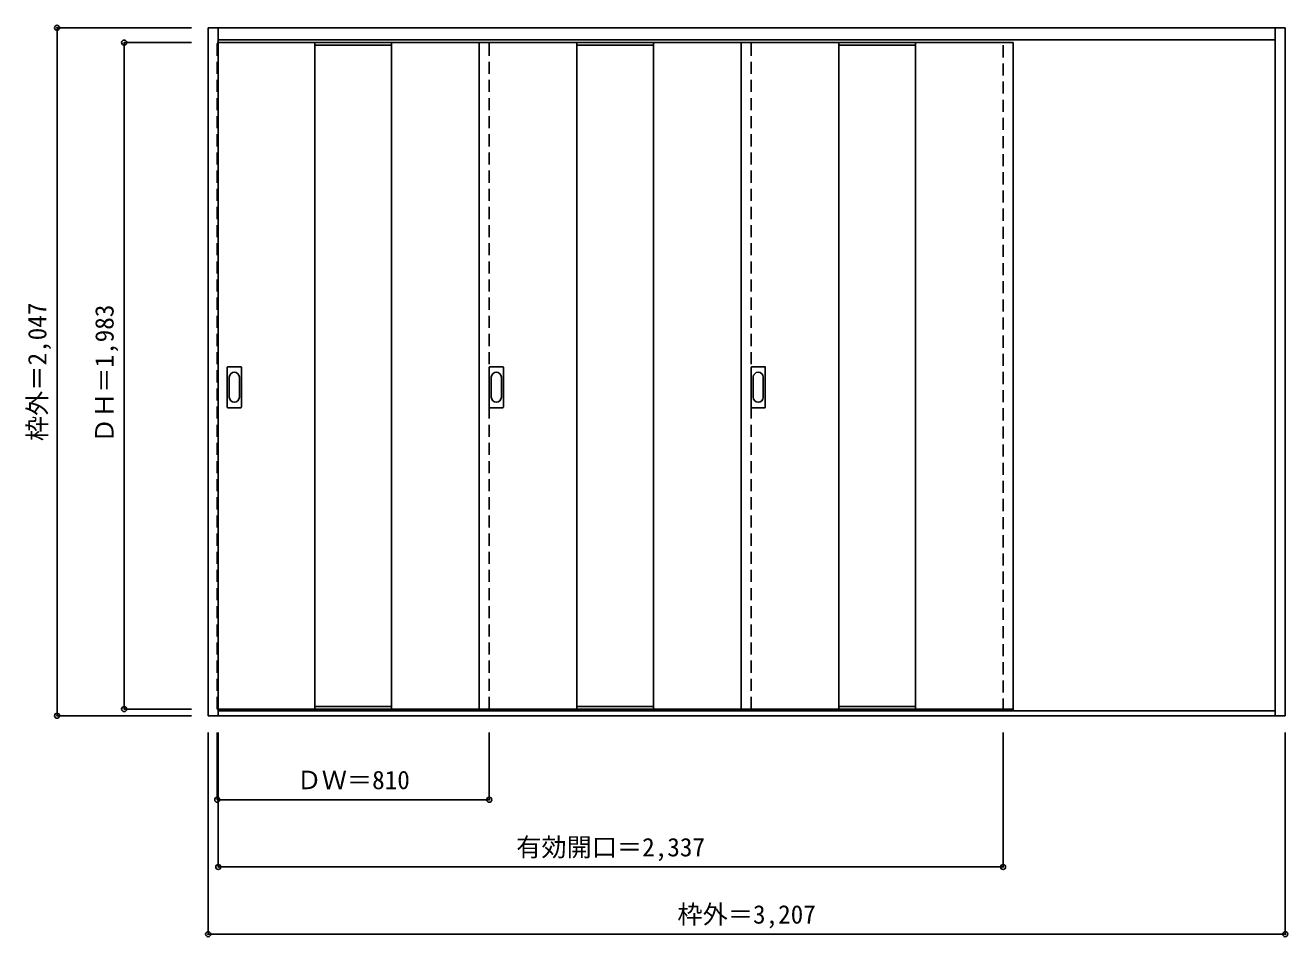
# Model space of a CAD drawing. Units: millimetres, scale not verified. Extents: x -1448 to 2311, y -1402 to 1310.
import ezdxf
from ezdxf.enums import TextEntityAlignment as Align

# ---------------------------------------------------------------- set-up
doc = ezdxf.new("R2010")
doc.units = ezdxf.units.MM
doc.header["$LTSCALE"] = 30
doc.header["$PDMODE"] = 32
doc.header["$PDSIZE"] = 15
doc.linetypes.add('DASHED1', pattern=[1.8, 1.2, -0.6])
doc.layers.add('0-0', color=3, linetype='Continuous')
doc.layers.add('0-1_寸法', color=7, linetype='Continuous')
doc.styles.add('ＭＳ ゴシック', font='')
doc.styles.get('ＭＳ ゴシック').set_extended_font_data('MS Gothic')

msp = doc.modelspace()

# ---------------------------------------------------------------- linework, layer by layer
at = {"layer": '0-0'}
for p, q in [((-903.61, 1302.13), (2303.39, 1302.13)), ((-903.61, -744.87), (-903.61, 1302.13)), ((-873.61, -744.87), (-873.61, 1302.13)), ((2273.39, -744.87), (2273.39, 1302.13)), ((2303.39, 1302.13), (2303.39, -744.87)), ((-873.61, 1266.13), (2273.39, 1266.13)), ((-873.61, 1258.13), (1493.39, 1258.13)), ((-585.61, 1258.13), (-585.61, -724.87)), ((-357.61, 1258.13), (-357.61, -724.87)), ((-96.61, 1258.13), (-96.61, -724.87)), ((194.39, 1258.13), (194.39, -724.87)), ((422.39, 1258.13), (422.39, -724.87)), ((683.39, 1258.13), (683.39, -724.87)), ((974.39, 1258.13), (974.39, -724.87)), ((1202.39, 1258.13), (1202.39, -724.87)), ((1493.39, 1258.13), (1493.39, -724.87)), ((-846.61, 173.13), (-846.61, 292.13)), ((-806.11, 293.63), (-845.11, 293.63)), ((-804.61, 173.13), (-804.61, 292.13)), ((-66.61, 173.13), (-66.61, 292.13)), ((-26.11, 293.63), (-65.11, 293.63)), ((-24.61, 173.13), (-24.61, 292.13)), ((713.39, 173.13), (713.39, 292.13)), ((753.89, 293.63), (714.89, 293.63)), ((755.39, 173.13), (755.39, 292.13)), ((-845.11, 171.63), (-806.11, 171.63)), ((-65.11, 171.63), (-26.11, 171.63)), ((714.89, 171.63), (753.89, 171.63)), ((2303.39, -744.87), (-903.61, -744.87)), ((-873.61, -724.87), (1493.39, -724.87)), ((2273.39, -729.87), (-873.61, -729.87))]:
    msp.add_line(p, q, dxfattribs=at)
at = {"layer": '0-0', "color": 4, "linetype": 'DASHED1'}
for p, q in [((-876.61, 1258.13), (-873.61, 1258.13)), ((-876.61, -724.87), (-876.61, 1258.13)), ((-66.61, -724.87), (-66.61, 1258.13)), ((713.39, -724.87), (713.39, 1258.13)), ((1463.39, -729.87), (1463.39, 1266.13)), ((1493.39, -729.87), (1493.39, 1266.13)), ((-873.61, -724.87), (-876.61, -724.87))]:
    msp.add_line(p, q, dxfattribs=at)
at = {"layer": '0-0', "color": 7}
for p, q in [((-585.61, 1250.13), (-357.61, 1250.13)), ((194.39, 1250.13), (422.39, 1250.13)), ((974.39, 1250.13), (1202.39, 1250.13)), ((-840.61, 262.23), (-840.61, 203.03)), ((-810.61, 203.03), (-810.61, 262.23)), ((-60.61, 262.23), (-60.61, 203.03)), ((-30.61, 203.03), (-30.61, 262.23)), ((719.39, 262.23), (719.39, 203.03)), ((749.39, 203.03), (749.39, 262.23)), ((-585.61, -716.87), (-357.61, -716.87)), ((194.39, -716.87), (422.39, -716.87)), ((974.39, -716.87), (1202.39, -716.87))]:
    msp.add_line(p, q, dxfattribs=at)
at = {"layer": '0-0'}
for centre, start, end in [((-845.11, 292.13), 90, 180), ((-806.11, 292.13), 0, 90), ((-65.11, 292.13), 90, 180), ((-26.11, 292.13), 0, 90), ((714.89, 292.13), 90, 180), ((753.89, 292.13), 0, 90), ((-845.11, 173.13), 180, 270), ((-806.11, 173.13), 270, 0), ((-65.11, 173.13), 180, 270), ((-26.11, 173.13), 270, 0), ((714.89, 173.13), 180, 270), ((753.89, 173.13), 270, 0)]:
    msp.add_arc(centre, 1.5, start, end, dxfattribs=at)
at = {"layer": '0-0', "color": 7}
for centre, start, end in [((-825.61, 262.23), 0, 180), ((-45.61, 262.23), 0, 180), ((734.39, 262.23), 0, 180), ((-825.61, 203.03), 180, 0), ((-45.61, 203.03), 180, 0), ((734.39, 203.03), 180, 0)]:
    msp.add_arc(centre, 15, start, end, dxfattribs=at)
at = {"layer": '0-1_寸法', "color": 4}
for p, q in [((-1353.61, 1302.13), (-953.61, 1302.13)), ((-1353.61, 1302.13), (-1353.61, -744.87)), ((-1153.61, 1258.13), (-1153.61, -724.87)), ((-1153.61, 1258.13), (-953.61, 1258.13)), ((-1353.61, -744.87), (-953.61, -744.87)), ((-1153.61, -724.87), (-953.61, -724.87)), ((-903.61, -1394.87), (-903.61, -794.87)), ((-876.61, -994.87), (-876.61, -794.87)), ((-873.61, -1194.87), (-873.61, -794.87)), ((-66.61, -994.87), (-66.61, -794.87)), ((1463.39, -1194.87), (1463.39, -794.87)), ((2303.39, -1394.87), (2303.39, -794.87)), ((-876.61, -994.87), (-66.61, -994.87)), ((-873.61, -1194.87), (1463.39, -1194.87)), ((-903.61, -1394.87), (2303.39, -1394.87))]:
    msp.add_line(p, q, dxfattribs=at)
at = {"layer": '0-1_寸法'}
for p in [(-1353.61, 1302.13), (-1153.61, 1258.13), (-1353.61, -744.87), (-1153.61, -724.87), (-876.61, -994.87), (-66.61, -994.87), (-873.61, -1194.87), (1463.39, -1194.87), (-903.61, -1394.87), (2303.39, -1394.87)]:
    msp.add_point(p, dxfattribs=at)

# ---------------------------------------------------------------- texts
at = {"layer": '0-1_寸法', "style": 'ＭＳ ゴシック'}
for s, p in [('枠外＝2,047', (-1368.61, 72.38)), ('ＤＨ＝1,983', (-1168.61, 66.38))]:
    msp.add_text(s, height=54.99, rotation=90, dxfattribs=at).set_placement(p, align=Align.BOTTOM_LEFT)
for s, p in [('ＤＷ＝810', (-640.36, -979.87)), ('有効開口＝2,337', (13.64, -1179.87)), ('枠外＝3,207', (493.64, -1379.87))]:
    msp.add_text(s, height=54.99, dxfattribs=at).set_placement(p, align=Align.BOTTOM_LEFT)

doc.saveas('drawing.dxf')
